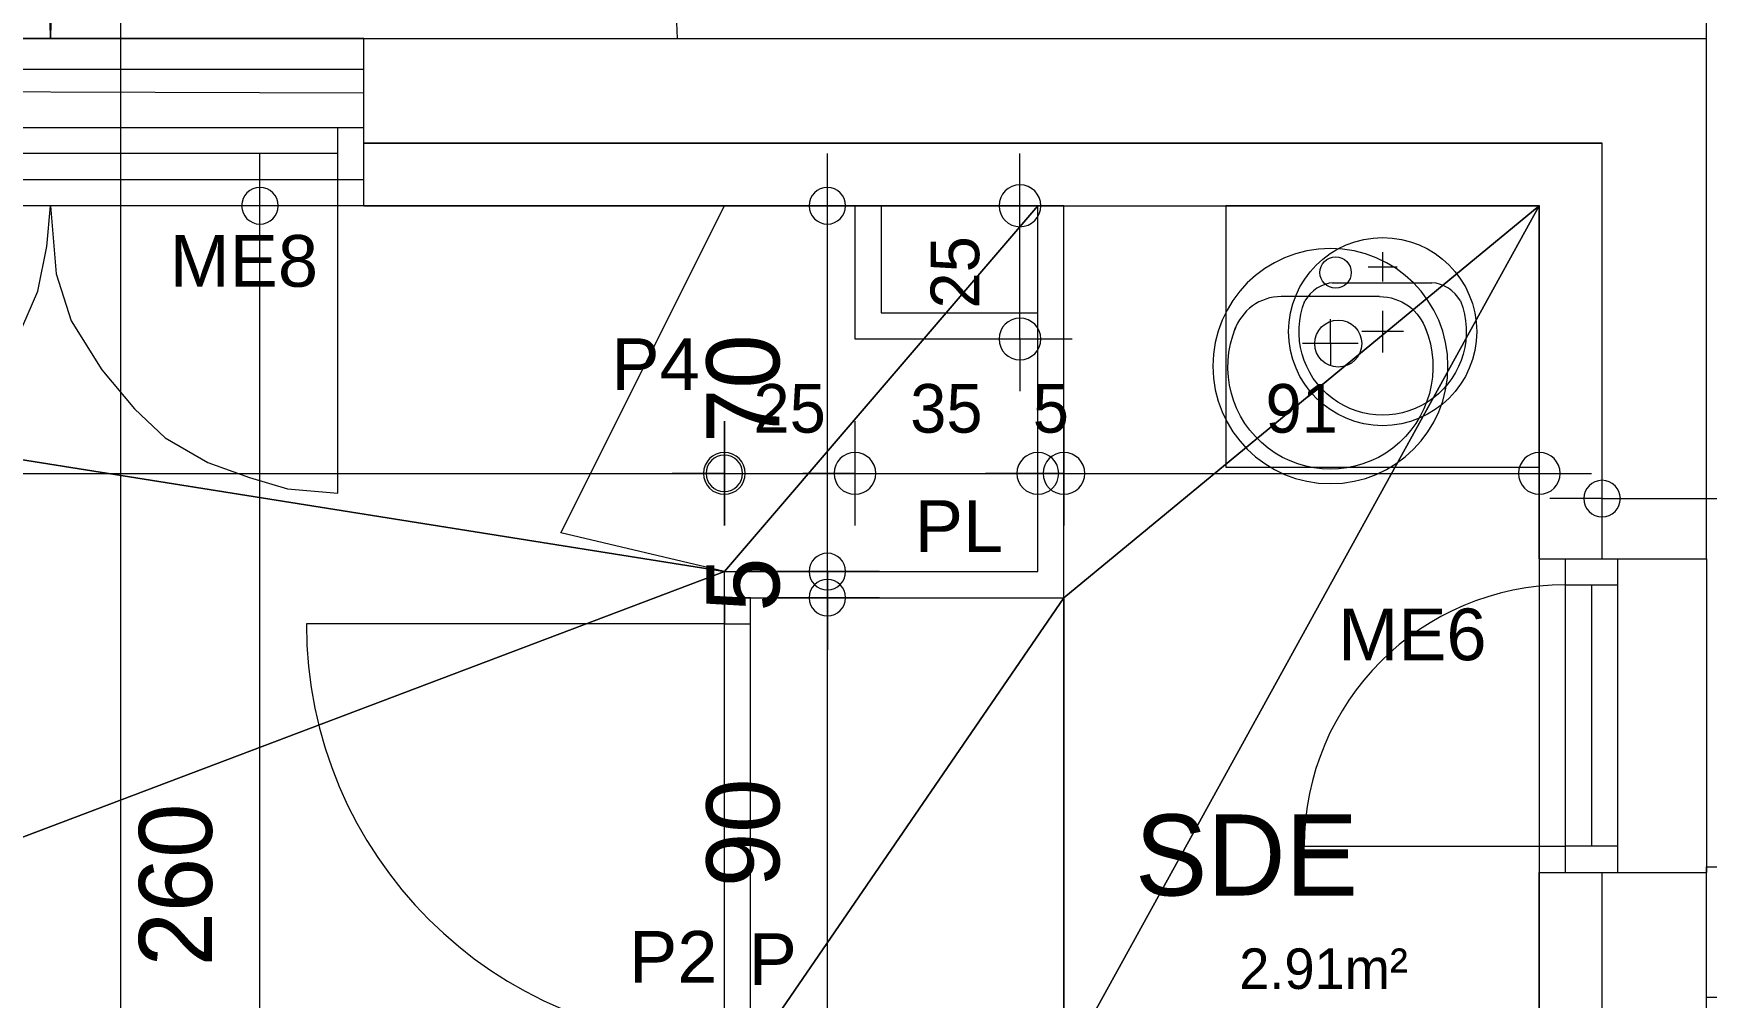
# Model space of a CAD drawing. Header units: metres. Extents: x 1.8 to 61.8, y -53.3 to -11.3.
# Drawn here: x 34.122 to 37.324, y -16.635 to -14.79 of the extents above; entities that cross this region are included whole.
import ezdxf
from ezdxf.enums import TextEntityAlignment as Align
from ezdxf.lldxf.tags import DXFTag

# ---------------------------------------------------------------- set-up
doc = ezdxf.new("R2010")
doc.units = ezdxf.units.M
doc.header["$MEASUREMENT"] = 0
for name, color, linetype in [('Calque commun', 7, 'Continuous'), ('Calque2', 7, 'Continuous'), ('Calque4', 7, 'Continuous'), ('Calque90', 7, 'Continuous'), ('Cotations', 7, 'Continuous'), ('Textes', 7, 'Continuous')]:
    doc.layers.add(name, color=color, linetype=linetype)
doc.styles.add('Arial14', font='arial.ttf', dxfattribs={"height": 0.098961})
doc.styles.add('Century Gothic12', font='GOTHIC.TTF', dxfattribs={"height": 0.077575})
doc.styles.add('Century Gothic18', font='GOTHIC.TTF', dxfattribs={"height": 0.139636})
doc.styles.add('Century Gothic21', font='GOTHIC.TTF', dxfattribs={"height": 0.155151})
doc.styles.add('Century Gothic23', font='GOTHIC.TTF', dxfattribs={"height": 0.09309})
tags = doc.linetypes.add('DASHDOT2', pattern=[0.5, 0.25, -0.125, 0, -0.125]).pattern_tags.tags
tags[10:11] = [DXFTag(74, 4), DXFTag(75, 0), DXFTag(340, '0'), DXFTag(46, 1.0), DXFTag(50, 0.0), DXFTag(44, 0.0), DXFTag(45, 0.0)]
tags[8:9] = [DXFTag(74, 4), DXFTag(75, 0), DXFTag(340, '0'), DXFTag(46, 1.0), DXFTag(50, 0.0), DXFTag(44, 0.0), DXFTag(45, 0.0)]
tags[6:7] = [DXFTag(74, 4), DXFTag(75, 0), DXFTag(340, '0'), DXFTag(46, 1.0), DXFTag(50, 0.0), DXFTag(44, 0.0), DXFTag(45, 0.0)]
tags[4:5] = [DXFTag(74, 4), DXFTag(75, 0), DXFTag(340, '0'), DXFTag(46, 1.0), DXFTag(50, 0.0), DXFTag(44, 0.0), DXFTag(45, 0.0)]
tags = doc.linetypes.add('HIDDEN2', pattern=[0.1875, 0.125, -0.0625]).pattern_tags.tags
tags[6:7] = [DXFTag(74, 4), DXFTag(75, 0), DXFTag(340, '0'), DXFTag(46, 1.0), DXFTag(50, 0.0), DXFTag(44, 0.0), DXFTag(45, 0.0)]
tags[4:5] = [DXFTag(74, 4), DXFTag(75, 0), DXFTag(340, '0'), DXFTag(46, 1.0), DXFTag(50, 0.0), DXFTag(44, 0.0), DXFTag(45, 0.0)]

# ---------------------------------------------------------------- blocks, each defined once
blk = doc.blocks.new('Block51980')
at = {"layer": 'Calque commun', "color": 7, "linetype": 'Continuous', "lineweight": 18}
for p, q in [((37.3243, -15.7956), (37.3243, -14.7998)), ((37.3243, -18.6973), (37.3243, -16.3956))]:
    blk.add_line(p, q, dxfattribs=at)
at = {"layer": 'Calque commun', "color": 7, "linetype": 'Continuous', "lineweight": 9}
for p, q in [((37.1243, -15.7956), (37.1243, -14.9998)), ((37.0042, -15.7956), (37.0042, -15.1198)), ((37.0042, -18.6973), (37.0042, -16.3956)), ((37.1243, -18.6973), (37.1243, -16.3956))]:
    blk.add_line(p, q, dxfattribs=at)
blk = doc.blocks.new('Block51981')
at = {"layer": 'Calque commun', "color": 7, "linetype": 'Continuous', "lineweight": 18}
blk.add_line((34.7543, -14.7998), (37.3243, -14.7998), dxfattribs=at)
at = {"layer": 'Calque commun', "color": 7, "linetype": 'Continuous', "lineweight": 9}
for p, q in [((34.7543, -14.9998), (37.1243, -14.9998)), ((34.7543, -15.1198), (37.0042, -15.1198))]:
    blk.add_line(p, q, dxfattribs=at)
blk = doc.blocks.new('@PRES_1_$$_1-4')
at = {"layer": 'Calque commun', "color": 5, "linetype": 'Continuous', "lineweight": 9}
for p, q in [((0, 0.32), (1.2, 0.32)), ((1.2, 0.15), (0, 0.15)), ((0.05, 0.05), (0.05, 0.15)), ((1.15, 0.15), (1.15, 0.05)), ((0.05, 0.1), (1.15, 0.1)), ((1.2, 0.05), (0, 0.05)), ((0, 0), (1.2, 0))]:
    blk.add_line(p, q, dxfattribs=at)
blk = doc.blocks.new('@PRES_1_$$_1-5')
at = {"layer": 'Calque commun', "color": 7, "linetype": 'Continuous', "lineweight": 9}
blk.add_line((0, 0), (0, 0.32), dxfattribs=at)
blk = doc.blocks.new('@PRES_1_$$_1-6')
at = {"layer": 'Calque commun', "color": 7, "linetype": 'Continuous', "lineweight": 9}
blk.add_line((0, 0), (0, 0.32), dxfattribs=at)
blk = doc.blocks.new('INTER_2D_COMB2')
at = {"layer": 'Calque4', "color": 0, "linetype": 'ByBlock', "lineweight": -2}
for name in ['@PRES_1_$$_1-4', '@PRES_1_$$_1-5']:
    blk.add_blockref(name, (0, 0), dxfattribs=at)
at = {"layer": 'Calque4', "color": 0, "linetype": 'ByBlock', "lineweight": -2, "extrusion": (0, 0, -1), "xscale": -1, "yscale": -1, "zscale": -1, "rotation": -180}
blk.add_blockref('@PRES_1_$$_1-6', (-1.2, 0), dxfattribs=at)
blk = doc.blocks.new('PLACED_COMB2')
at = {"layer": 'Calque4', "color": 0, "linetype": 'ByBlock', "lineweight": -2}
blk.add_blockref('INTER_2D_COMB2', (0, 0), dxfattribs=at)
blk = doc.blocks.new('@PRES_1_$$_1-7')
at = {"layer": 'Calque commun', "color": 5, "linetype": 'Continuous', "lineweight": 9}
for p, q in [((0, 0.32), (0.6, 0.32)), ((0.6, 0.15), (0, 0.15)), ((0.05, 0.05), (0.05, 0.15)), ((0.55, 0.15), (0.55, 0.05)), ((0.05, 0.1), (0.55, 0.1)), ((0.6, 0.05), (0, 0.05)), ((0, 0), (0.6, 0))]:
    blk.add_line(p, q, dxfattribs=at)
blk = doc.blocks.new('@PRES_1_$$_1-8')
at = {"layer": 'Calque commun', "color": 0, "linetype": 'ByBlock', "lineweight": -2}
blk.add_line((0, 0), (0, 0.32), dxfattribs=at)
blk = doc.blocks.new('@PRES_1_$$_1-9')
at = {"layer": 'Calque commun', "color": 0, "linetype": 'ByBlock', "lineweight": -2}
blk.add_line((0, 0), (0, 0.32), dxfattribs=at)
blk = doc.blocks.new('INTER_2D_COMB3')
at = {"layer": 'Calque4', "color": 0, "linetype": 'ByBlock', "lineweight": -2}
blk.add_blockref('@PRES_1_$$_1-7', (0, 0), dxfattribs=at)
at = {"layer": 'Calque4', "color": 7, "linetype": 'Continuous', "lineweight": 9}
blk.add_blockref('@PRES_1_$$_1-8', (0, 0), dxfattribs=at)
at = {"layer": 'Calque4', "color": 7, "linetype": 'Continuous', "lineweight": 9, "extrusion": (0, 0, -1), "xscale": -1, "yscale": -1, "zscale": -1, "rotation": -180}
blk.add_blockref('@PRES_1_$$_1-9', (-0.6, 0), dxfattribs=at)
blk = doc.blocks.new('PLACED_COMB3')
at = {"layer": 'Calque4', "color": 0, "linetype": 'ByBlock', "lineweight": -2}
blk.add_blockref('INTER_2D_COMB3', (0, 0), dxfattribs=at)
blk = doc.blocks.new('new195')
at = {"layer": 'Calque commun', "color": 5, "linetype": 'Continuous', "lineweight": 9}
blk.add_arc((0, 0), 0.5, 0, 359.9994, dxfattribs=at)
blk = doc.blocks.new('new196')
at = {"layer": 'Calque commun', "color": 5, "linetype": 'Continuous', "lineweight": 9}
blk.add_arc((0, 0), 0.5, 0, 359.9994, dxfattribs=at)
blk = doc.blocks.new('DimLine54068')
at = {"layer": 'Calque commun', "color": 5, "linetype": 'Continuous', "lineweight": 9}
for p, q in [((37.1243, -15.7803), (37.1243, -15.5803)), ((40.1043, -15.7803), (40.1043, -15.5803)), ((37.1243, -15.6803), (37.0243, -15.6803)), ((37.1243, -15.6803), (40.1043, -15.6803)), ((40.1043, -15.6803), (40.2043, -15.6803))]:
    blk.add_line(p, q, dxfattribs=at)
at = {"layer": 'Calque commun', "color": 5, "linetype": 'Continuous', "lineweight": 9, "xscale": 0.07000000029802322, "yscale": 0.07000000029802322, "zscale": 0.07000000029802322}
for name, p in [('new195', (37.1243, -15.6803)), ('new196', (40.1043, -15.6803))]:
    blk.add_blockref(name, p, dxfattribs=at)
at = {"layer": 'Calque commun', "color": 5, "linetype": 'Continuous', "lineweight": 9, "style": 'Century Gothic18'}
blk.add_text('298', height=0.13964, dxfattribs=at).set_placement((38.6143, -15.6303), align=Align.BOTTOM_CENTER)
blk = doc.blocks.new('@PRES_1_$$_1-52')
at = {"layer": 'Calque commun', "color": 5, "linetype": 'Continuous', "lineweight": 9}
blk.add_line((0.05, 0.05), (0.05, 0.85), dxfattribs=at)
at = {"layer": 'Calque commun', "color": 5, "linetype": 'Continuous', "lineweight": 9, "extrusion": (0, 0, -1)}
blk.add_arc((-0.05, 0.05), 0.8, 90, 180, dxfattribs=at)
at = {"layer": 'Calque commun', "color": 5, "linetype": 'Continuous', "lineweight": 9}
mesh = blk.add_polyface(dxfattribs=at)
corners = [(0, 0), (0, 0.05), (0.05, 0.05), (0.05, 0)]
mesh.append_faces([[corners[k] for k in face] for face in [(0, 1, 2, 3)]], dxfattribs={"color": 5})
mesh = blk.add_polyface(dxfattribs=at)
corners = [(0.85, 0), (0.85, 0.05), (0.9, 0.05), (0.9, 0)]
mesh.append_faces([[corners[k] for k in face] for face in [(0, 1, 2, 3)]], dxfattribs={"color": 5})
blk = doc.blocks.new('@PRES_1_$$_1-53')
at = {"layer": 'Calque commun', "color": 0, "linetype": 'ByBlock', "lineweight": -2}
blk.add_line((0, 0), (0, 0.05), dxfattribs=at)
blk = doc.blocks.new('@PRES_1_$$_1-54')
at = {"layer": 'Calque commun', "color": 0, "linetype": 'ByBlock', "lineweight": -2}
blk.add_line((0, 0), (0, 0.05), dxfattribs=at)
blk = doc.blocks.new('INTER_2D_COMB18')
at = {"layer": 'Calque commun', "color": 0, "linetype": 'ByBlock', "lineweight": -2}
blk.add_blockref('@PRES_1_$$_1-52', (0, 0), dxfattribs=at)
at = {"layer": 'Calque commun', "color": 15, "linetype": 'Continuous', "lineweight": 18}
blk.add_blockref('@PRES_1_$$_1-53', (0, 0), dxfattribs=at)
at = {"layer": 'Calque commun', "color": 15, "linetype": 'Continuous', "lineweight": 18, "extrusion": (0, 0, -1), "xscale": -1, "yscale": -1, "zscale": -1, "rotation": -180}
blk.add_blockref('@PRES_1_$$_1-54', (-0.9, 0), dxfattribs=at)
blk = doc.blocks.new('PLACED_COMB18')
at = {"layer": 'Calque commun', "color": 0, "linetype": 'ByBlock', "lineweight": -2}
blk.add_blockref('INTER_2D_COMB18', (0, 0), dxfattribs=at)
blk = doc.blocks.new('xmodule1pdniv1-43')
at = {"layer": 'Calque commun', "color": 5, "linetype": 'Continuous', "lineweight": 9}
blk.add_arc((0, 0), 0.5, 0, 359.9994, dxfattribs=at)
blk = doc.blocks.new('xmodule1pdniv1-44')
at = {"layer": 'Calque commun', "color": 5, "linetype": 'Continuous', "lineweight": 9}
blk.add_arc((0, 0), 0.5, 0, 359.9994, dxfattribs=at)
blk = doc.blocks.new('DimLine53774-2')
at = {"layer": 'Calque commun', "color": 5, "linetype": 'Continuous', "lineweight": 9}
for p, q in [((34.5347, -15.9912), (34.5347, -15.8912)), ((34.6347, -15.9912), (34.4347, -15.9912)), ((34.5347, -18.5913), (34.5347, -15.9912)), ((34.6347, -18.5913), (34.4347, -18.5913)), ((34.5347, -18.5913), (34.5347, -18.6913))]:
    blk.add_line(p, q, dxfattribs=at)
at = {"layer": 'Calque commun', "color": 5, "linetype": 'Continuous', "lineweight": 9, "xscale": 0.07000000029802322, "yscale": 0.07000000029802322, "zscale": 0.07000000029802322, "rotation": 90}
for name, p in [('xmodule1pdniv1-44', (34.5347, -15.9912)), ('xmodule1pdniv1-43', (34.5347, -18.5913))]:
    blk.add_blockref(name, p, dxfattribs=at)
at = {"layer": 'Calque commun', "color": 5, "linetype": 'Continuous', "lineweight": 9, "style": 'Century Gothic18'}
blk.add_text('260', height=0.13964, rotation=90, dxfattribs=at).set_placement((34.4847, -17.2912), align=Align.BOTTOM_CENTER)
blk = doc.blocks.new('xmodule1pdniv1-59')
at = {"layer": 'Calque commun', "color": 5, "linetype": 'Continuous', "lineweight": 9}
blk.add_arc((0, 0), 0.5, 0, 359.9994, dxfattribs=at)
blk = doc.blocks.new('xmodule1pdniv1-60')
at = {"layer": 'Calque commun', "color": 5, "linetype": 'Continuous', "lineweight": 9}
blk.add_arc((0, 0), 0.5, 0, 359.9994, dxfattribs=at)
blk = doc.blocks.new('DimLine53854-2')
at = {"layer": 'Calque commun', "color": 5, "linetype": 'Continuous', "lineweight": 9}
for p, q in [((35.6209, -16.7413), (35.6209, -16.6413)), ((35.7209, -16.7413), (35.5209, -16.7413)), ((35.6209, -17.6412), (35.6209, -16.7413)), ((35.7209, -17.6412), (35.5209, -17.6412)), ((35.6209, -17.6412), (35.6209, -17.7412))]:
    blk.add_line(p, q, dxfattribs=at)
at = {"layer": 'Calque commun', "color": 5, "linetype": 'Continuous', "lineweight": 9, "xscale": 0.07000000029802322, "yscale": 0.07000000029802322, "zscale": 0.07000000029802322, "rotation": 90}
for name, p in [('xmodule1pdniv1-60', (35.6209, -16.7413)), ('xmodule1pdniv1-59', (35.6209, -17.6412))]:
    blk.add_blockref(name, p, dxfattribs=at)
at = {"layer": 'Calque commun', "color": 5, "linetype": 'Continuous', "lineweight": 9, "style": 'Century Gothic18'}
blk.add_text('90', height=0.13964, rotation=90, dxfattribs=at).set_placement((35.5709, -17.1913), align=Align.BOTTOM_CENTER)
blk = doc.blocks.new('xmodule1pdniv1-61')
at = {"layer": 'Calque commun', "color": 5, "linetype": 'Continuous', "lineweight": 9}
blk.add_arc((0, 0), 0.5, 0, 359.9994, dxfattribs=at)
blk = doc.blocks.new('xmodule1pdniv1-62')
at = {"layer": 'Calque commun', "color": 5, "linetype": 'Continuous', "lineweight": 9}
blk.add_arc((0, 0), 0.5, 0, 359.9994, dxfattribs=at)
blk = doc.blocks.new('DimLine53862-2')
at = {"layer": 'Calque commun', "color": 5, "linetype": 'Continuous', "lineweight": 9}
for p, q in [((35.6209, -16.6913), (35.6209, -16.5913)), ((35.7209, -16.6913), (35.5209, -16.6913)), ((35.6209, -16.7413), (35.6209, -16.6913)), ((35.7209, -16.7413), (35.5209, -16.7413)), ((35.6209, -16.7413), (35.6209, -16.8413))]:
    blk.add_line(p, q, dxfattribs=at)
at = {"layer": 'Calque commun', "color": 5, "linetype": 'Continuous', "lineweight": 9, "xscale": 0.07000000029802322, "yscale": 0.07000000029802322, "zscale": 0.07000000029802322, "rotation": 90}
for name, p in [('xmodule1pdniv1-62', (35.6209, -16.6913)), ('xmodule1pdniv1-61', (35.6209, -16.7413))]:
    blk.add_blockref(name, p, dxfattribs=at)
at = {"layer": 'Calque commun', "color": 5, "linetype": 'Continuous', "lineweight": 9, "style": 'Century Gothic18'}
blk.add_text('5', height=0.1396, rotation=90, dxfattribs=at).set_placement((35.5709, -16.7163), align=Align.BOTTOM_CENTER)
blk = doc.blocks.new('xmodule1pdniv1-63')
at = {"layer": 'Calque commun', "color": 5, "linetype": 'Continuous', "lineweight": 9}
blk.add_arc((0, 0), 0.5, 0, 359.9994, dxfattribs=at)
blk = doc.blocks.new('xmodule1pdniv1-64')
at = {"layer": 'Calque commun', "color": 5, "linetype": 'Continuous', "lineweight": 9}
blk.add_arc((0, 0), 0.5, 0, 359.9994, dxfattribs=at)
blk = doc.blocks.new('DimLine53870-2')
at = {"layer": 'Calque commun', "color": 5, "linetype": 'Continuous', "lineweight": 9}
for p, q in [((35.6209, -15.9912), (35.6209, -15.8912)), ((35.7209, -15.9912), (35.5209, -15.9912)), ((35.6209, -16.6913), (35.6209, -15.9912)), ((35.7209, -16.6913), (35.5209, -16.6913)), ((35.6209, -16.6913), (35.6209, -16.7913))]:
    blk.add_line(p, q, dxfattribs=at)
at = {"layer": 'Calque commun', "color": 5, "linetype": 'Continuous', "lineweight": 9, "xscale": 0.07000000029802322, "yscale": 0.07000000029802322, "zscale": 0.07000000029802322, "rotation": 90}
for name, p in [('xmodule1pdniv1-64', (35.6209, -15.9912)), ('xmodule1pdniv1-63', (35.6209, -16.6913))]:
    blk.add_blockref(name, p, dxfattribs=at)
at = {"layer": 'Calque commun', "color": 5, "linetype": 'Continuous', "lineweight": 9, "style": 'Century Gothic18'}
blk.add_text('70', height=0.13964, rotation=90, dxfattribs=at).set_placement((35.5709, -16.3412), align=Align.BOTTOM_CENTER)
blk = doc.blocks.new('xmodule1pdniv1-80')
at = {"layer": 'Calque commun', "color": 5, "linetype": 'Continuous', "lineweight": 9}
blk.add_arc((0, 0), 0.5, 0, 359.9994, dxfattribs=at)
blk = doc.blocks.new('DimLine53934-2')
at = {"layer": 'Calque commun', "color": 5, "linetype": 'Continuous', "lineweight": 9}
for p, q in [((35.4237, -16.4034), (35.4237, -16.6034)), ((31.0238, -16.5034), (35.4237, -16.5034)), ((35.4237, -16.5034), (35.5237, -16.5034))]:
    blk.add_line(p, q, dxfattribs=at)
at = {"layer": 'Calque commun', "color": 5, "linetype": 'Continuous', "lineweight": 9, "xscale": 0.07000000029802322, "yscale": 0.07000000029802322, "zscale": 0.07000000029802322}
blk.add_blockref('xmodule1pdniv1-80', (35.4237, -16.5034), dxfattribs=at)
blk = doc.blocks.new('xmodule1pdniv1-81')
at = {"layer": 'Calque commun', "color": 5, "linetype": 'Continuous', "lineweight": 9}
blk.add_arc((0, 0), 0.5, 0, 359.9994, dxfattribs=at)
blk = doc.blocks.new('xmodule1pdniv1-82')
at = {"layer": 'Calque commun', "color": 5, "linetype": 'Continuous', "lineweight": 9}
blk.add_arc((0, 0), 0.5, 0, 359.9994, dxfattribs=at)
blk = doc.blocks.new('DimLine53950-2')
at = {"layer": 'Calque commun', "color": 5, "linetype": 'Continuous', "lineweight": 9}
for p, q in [((36.0237, -16.6034), (36.0237, -16.4034)), ((36.0737, -16.4034), (36.0737, -16.6034)), ((36.0237, -16.5034), (35.9237, -16.5034)), ((36.0237, -16.5034), (36.0737, -16.5034)), ((36.0737, -16.5034), (36.1737, -16.5034))]:
    blk.add_line(p, q, dxfattribs=at)
at = {"layer": 'Calque commun', "color": 5, "linetype": 'Continuous', "lineweight": 9, "xscale": 0.07999999821186066, "yscale": 0.07999999821186066, "zscale": 0.07999999821186066}
for name, p in [('xmodule1pdniv1-81', (36.0237, -16.5034)), ('xmodule1pdniv1-82', (36.0737, -16.5034))]:
    blk.add_blockref(name, p, dxfattribs=at)
at = {"layer": 'Calque commun', "color": 5, "linetype": 'Continuous', "lineweight": 9, "style": 'Century Gothic23'}
blk.add_text('5', height=0.0931, dxfattribs=at).set_placement((36.0487, -16.4534), align=Align.BOTTOM_CENTER)
blk = doc.blocks.new('xmodule1pdniv1-83')
at = {"layer": 'Calque commun', "color": 5, "linetype": 'Continuous', "lineweight": 9}
blk.add_arc((0, 0), 0.5, 0, 359.9994, dxfattribs=at)
blk = doc.blocks.new('xmodule1pdniv1-84')
at = {"layer": 'Calque commun', "color": 5, "linetype": 'Continuous', "lineweight": 9}
blk.add_arc((0, 0), 0.5, 0, 359.9994, dxfattribs=at)
blk = doc.blocks.new('DimLine53958-2')
at = {"layer": 'Calque commun', "color": 5, "linetype": 'Continuous', "lineweight": 9}
for p, q in [((36.0737, -16.4034), (36.0737, -16.6034)), ((36.9837, -16.4034), (36.9837, -16.6034)), ((36.0737, -16.5034), (35.9737, -16.5034)), ((36.0737, -16.5034), (36.9837, -16.5034)), ((36.9837, -16.5034), (37.0837, -16.5034))]:
    blk.add_line(p, q, dxfattribs=at)
at = {"layer": 'Calque commun', "color": 5, "linetype": 'Continuous', "lineweight": 9, "xscale": 0.07999999821186066, "yscale": 0.07999999821186066, "zscale": 0.07999999821186066}
for name, p in [('xmodule1pdniv1-83', (36.0737, -16.5034)), ('xmodule1pdniv1-84', (36.9837, -16.5034))]:
    blk.add_blockref(name, p, dxfattribs=at)
at = {"layer": 'Calque commun', "color": 5, "linetype": 'Continuous', "lineweight": 9, "style": 'Century Gothic23'}
blk.add_text('91', height=0.09309, dxfattribs=at).set_placement((36.5287, -16.4534), align=Align.BOTTOM_CENTER)
blk = doc.blocks.new('vasque1')
at = {"layer": 'Calque2', "color": 6, "linetype": 'Continuous', "lineweight": 9}
for p, q in [((-0.094, -0.092), (0.094, -0.092)), ((0, -0.182), (0, -0.135)), ((-0.0533, -0.182), (0.0533, -0.182)), ((0, -0.182), (0, -0.224))]:
    blk.add_line(p, q, dxfattribs=at)
at = {"layer": 'Calque2', "color": 6, "linetype": 'Continuous', "lineweight": 9, "flags": 128}
for points in [[(0, -0.45, -1), (0, 0)], [(0, 0, -1), (0, -0.45)], [(0.02, -0.046, 1), (-0.04, -0.046, 1), (0.02, -0.046)], [(-0.094, -0.092, 0.324927), (-0.1834, -0.157)], [(0.094, -0.092, -0.324927), (0.1834, -0.157)], [(-0.1814, -0.1514, 1.494518), (0.1814, -0.1514)], [(0.03, -0.182, 1), (-0.06, -0.182, 1), (0.03, -0.182)]]:
    blk.add_lwpolyline(points, format="xyb", dxfattribs=at)
blk = doc.blocks.new('vasqu450')
at = {"layer": 'Calque commun', "color": 6, "linetype": 'Continuous', "lineweight": 9}
blk.add_line((0.1207, 0.1168), (-0.1173, 0.117), dxfattribs=at)
for radius, start, end in [(0.225, 360, 359.9994), (0.2, 158.4, 21.6)]:
    blk.add_arc((0, 0), radius, start, end, dxfattribs=at)
at = {"layer": 'Calque commun', "color": 6, "linetype": 'Continuous', "lineweight": 9, "extrusion": (0, 0, -1)}
for centre, start, end in [((0.112, 0.0327), 28.9734, 86.4066), ((-0.112, 0.0327), 93.5934, 151.0266)]:
    blk.add_arc(centre, 0.0845, start, end, dxfattribs=at)
at = {"layer": 'Calque90', "color": 6, "linetype": 'Continuous', "lineweight": 9}
for p, q in [((0, 0.19), (0, 0.12)), ((0.035, 0.155), (-0.035, 0.155)), ((0, 0.05), (0, -0.05)), ((-0.05, 0), (0.05, 0))]:
    blk.add_line(p, q, dxfattribs=at)
blk = doc.blocks.new('meuble vasque 60x50')
at = {"layer": 'Calque commun', "color": 0, "linetype": 'ByBlock', "lineweight": -2, "xscale": 0.800000011920929, "yscale": 0.800000011920929, "zscale": 0.800000011920929}
blk.add_blockref('vasqu450', (0.2994, -0.241), dxfattribs=at)
at = {"layer": 'Calque commun', "color": 0, "linetype": 'ByBlock', "lineweight": -2}
blk.add_blockref('vasque1', (0.3994, -0.0819), dxfattribs=at)
at = {"layer": 'Calque commun', "color": 6, "linetype": 'Continuous', "lineweight": 9}
mesh = blk.add_polyface(dxfattribs=at)
corners = [(-0.0006, -0.0002), (0.5994, -0.0002), (0.5994, -0.5002), (-0.0006, -0.5002)]
mesh.append_faces([[corners[k] for k in face] for face in [(0, 1, 2, 3)]], dxfattribs={"color": 6})
blk = doc.blocks.new('xmodule1pdniv1-115')
at = {"layer": 'Calque commun', "color": 5, "linetype": 'Continuous', "lineweight": 9}
blk.add_arc((0, 0), 0.5, 0, 359.9994, dxfattribs=at)
blk = doc.blocks.new('xmodule1pdniv1-116')
at = {"layer": 'Calque commun', "color": 5, "linetype": 'Continuous', "lineweight": 9}
blk.add_arc((0, 0), 0.5, 0, 359.9994, dxfattribs=at)
blk = doc.blocks.new('DimLine60890')
at = {"layer": 'Calque commun', "color": 5, "linetype": 'Continuous', "lineweight": 9}
for p, q in [((35.4237, -16.6034), (35.4237, -16.4034)), ((35.6737, -16.4034), (35.6737, -16.6034)), ((35.4237, -16.5034), (35.3237, -16.5034)), ((35.4237, -16.5034), (35.6737, -16.5034)), ((35.6737, -16.5034), (35.7737, -16.5034))]:
    blk.add_line(p, q, dxfattribs=at)
at = {"layer": 'Calque commun', "color": 5, "linetype": 'Continuous', "lineweight": 9, "xscale": 0.07999999821186066, "yscale": 0.07999999821186066, "zscale": 0.07999999821186066}
for name, p in [('xmodule1pdniv1-115', (35.4237, -16.5034)), ('xmodule1pdniv1-116', (35.6737, -16.5034))]:
    blk.add_blockref(name, p, dxfattribs=at)
at = {"layer": 'Calque commun', "color": 5, "linetype": 'Continuous', "lineweight": 9, "style": 'Century Gothic23'}
blk.add_text('25', height=0.09309, dxfattribs=at).set_placement((35.5487, -16.4534), align=Align.BOTTOM_CENTER)
blk = doc.blocks.new('xmodule1pdniv1-117')
at = {"layer": 'Calque commun', "color": 5, "linetype": 'Continuous', "lineweight": 9}
blk.add_arc((0, 0), 0.5, 0, 359.9994, dxfattribs=at)
blk = doc.blocks.new('xmodule1pdniv1-118')
at = {"layer": 'Calque commun', "color": 5, "linetype": 'Continuous', "lineweight": 9}
blk.add_arc((0, 0), 0.5, 0, 359.9994, dxfattribs=at)
blk = doc.blocks.new('DimLine60898-2')
at = {"layer": 'Calque commun', "color": 5, "linetype": 'Continuous', "lineweight": 9}
for p, q in [((35.6737, -16.4034), (35.6737, -16.6034)), ((36.0237, -16.6034), (36.0237, -16.4034)), ((35.6737, -16.5034), (35.5737, -16.5034)), ((35.6737, -16.5034), (36.0237, -16.5034)), ((36.0237, -16.5034), (36.1237, -16.5034))]:
    blk.add_line(p, q, dxfattribs=at)
at = {"layer": 'Calque commun', "color": 5, "linetype": 'Continuous', "lineweight": 9, "xscale": 0.07999999821186066, "yscale": 0.07999999821186066, "zscale": 0.07999999821186066}
for name, p in [('xmodule1pdniv1-117', (35.6737, -16.5034)), ('xmodule1pdniv1-118', (36.0237, -16.5034))]:
    blk.add_blockref(name, p, dxfattribs=at)
at = {"layer": 'Calque commun', "color": 5, "linetype": 'Continuous', "lineweight": 9, "style": 'Century Gothic23'}
blk.add_text('35', height=0.09309, dxfattribs=at).set_placement((35.8487, -16.4534), align=Align.BOTTOM_CENTER)
blk = doc.blocks.new('xmodule1pdniv1-119')
at = {"layer": 'Calque commun', "color": 5, "linetype": 'Continuous', "lineweight": 9}
blk.add_arc((0, 0), 0.5, 0, 359.9994, dxfattribs=at)
blk = doc.blocks.new('xmodule1pdniv1-120')
at = {"layer": 'Calque commun', "color": 5, "linetype": 'Continuous', "lineweight": 9}
blk.add_arc((0, 0), 0.5, 0, 359.9994, dxfattribs=at)
blk = doc.blocks.new('DimLine60906-3')
at = {"layer": 'Calque commun', "color": 5, "linetype": 'Continuous', "lineweight": 9}
for p, q in [((35.9895, -15.9912), (35.9895, -15.8912)), ((35.8895, -15.9912), (36.0895, -15.9912)), ((35.9895, -16.2462), (35.9895, -15.9912)), ((35.8895, -16.2462), (36.0895, -16.2462)), ((35.9895, -16.2462), (35.9895, -16.3462))]:
    blk.add_line(p, q, dxfattribs=at)
at = {"layer": 'Calque commun', "color": 5, "linetype": 'Continuous', "lineweight": 9, "xscale": 0.07999999821186066, "yscale": 0.07999999821186066, "zscale": 0.07999999821186066, "rotation": 90}
for name, p in [('xmodule1pdniv1-120', (35.9895, -15.9912)), ('xmodule1pdniv1-119', (35.9895, -16.2462))]:
    blk.add_blockref(name, p, dxfattribs=at)
at = {"layer": 'Calque commun', "color": 5, "linetype": 'Continuous', "lineweight": 9, "style": 'Century Gothic23'}
blk.add_text('25', height=0.09309, rotation=90, dxfattribs=at).set_placement((35.9395, -16.1187), align=Align.BOTTOM_CENTER)
blk = doc.blocks.new('xmodule1pdniv1-127')
at = {"layer": 'Calque commun', "color": 7, "linetype": 'Continuous', "lineweight": 9}
for p, q in [((35.1106, -16.6171), (35.4237, -15.9912)), ((35.4237, -16.6913), (35.1106, -16.6171))]:
    blk.add_line(p, q, dxfattribs=at)
at = {"layer": 'Calque commun', "color": 15, "linetype": 'Continuous', "lineweight": 18}
for p, q in [((35.6737, -15.9912), (35.6737, -16.2462)), ((35.7237, -15.9912), (35.6737, -15.9912)), ((35.7237, -15.9912), (35.7237, -16.1962)), ((36.0737, -15.9912), (36.0237, -15.9912)), ((36.0237, -16.1962), (36.0237, -15.9912)), ((36.0737, -16.7413), (36.0737, -15.9912)), ((35.7237, -16.1962), (36.0237, -16.1962)), ((35.6737, -16.2462), (36.0237, -16.2462)), ((36.0237, -16.6913), (36.0237, -16.2462)), ((35.4237, -16.6913), (36.0237, -16.6913)), ((35.4237, -16.7413), (35.4237, -16.6913)), ((35.4237, -16.7413), (36.0737, -16.7413)), ((35.4237, -16.7413), (35.4737, -16.7413)), ((35.4237, -16.7413), (35.4237, -16.7413)), ((35.4737, -16.7413), (35.4737, -16.7413))]:
    blk.add_line(p, q, dxfattribs=at)
at = {"layer": 'Calque commun', "color": 5, "linetype": 'Continuous', "lineweight": 9}
for name in ['DimLine53774-2', 'DimLine53870-2', 'DimLine60906-3', 'DimLine53934-2', 'DimLine60890', 'DimLine60898-2', 'DimLine53950-2', 'DimLine53958-2', 'DimLine53862-2', 'DimLine53854-2']:
    blk.add_blockref(name, (0, 0), dxfattribs=at)
at = {"layer": 'Calque commun', "color": 0, "linetype": 'ByBlock', "lineweight": -2, "extrusion": (0, 0, -1), "xscale": -1, "yscale": -1, "zscale": -1, "rotation": -180}
blk.add_blockref('meuble vasque 60x50', (-36.9832, -15.9911), dxfattribs=at)
at = {"layer": 'Calque commun', "color": 0, "linetype": 'ByBlock', "lineweight": -2, "extrusion": (0, 0, -1), "rotation": -90}
blk.add_blockref('PLACED_COMB18', (-35.4737, -16.7413), dxfattribs=at)
at = {"layer": 'Textes', "color": 5, "linetype": 'ByBlock', "lineweight": -2, "style": 'Arial14'}
for s, p in [('P4', (35.2074, -16.3737)), ('PL', (35.7883, -16.6834)), ('P2', (35.2414, -17.5079))]:
    blk.add_text(s, height=0.09896, dxfattribs=at).set_placement(p, align=Align.BOTTOM_LEFT)
at = {"layer": 'Textes', "color": 5, "linetype": 'ByBlock', "lineweight": -2, "style": 'Century Gothic21'}
blk.add_text('SDE', height=0.15515, dxfattribs=at).set_placement((36.6363, -17.1562), align=Align.TOP_RIGHT)
at = {"layer": 'Textes', "color": 9, "linetype": 'ByBlock', "lineweight": -2, "style": 'Century Gothic12'}
blk.add_text('2.91m²', height=0.07758, dxfattribs=at).set_placement((36.7321, -17.4126), align=Align.TOP_RIGHT)
at = {"layer": 'Calque commun', "color": 9, "linetype": 'Continuous', "lineweight": 9}
mesh = blk.add_polyface(dxfattribs=at)
corners = [(31.3237, -18.2431), (35.4237, -17.6913), (35.4237, -16.6913), (36.0237, -16.6913), (36.0237, -15.9912), (31.0238, -15.9912), (36.0237, -18.5913), (36.0237, -17.6913), (31.3237, -18.5913), (31.0238, -18.2438)]
mesh.append_faces([[corners[k] for k in face] for face in [(5, 2, 4), (6, 1, 8)]], dxfattribs={"vtx0": -1, "vtx1": -1, "color": 9})
mesh.append_faces([[corners[k] for k in face] for face in [(5, 0, 2)]], dxfattribs={"vtx0": -1, "vtx1": -1, "vtx2": -1, "color": 9})
mesh.append_faces([[corners[k] for k in face] for face in [(0, 1, 2)]], dxfattribs={"vtx0": -1, "vtx2": -1, "color": 9})
mesh.append_faces([[corners[k] for k in face] for face in [(0, 8, 1)]], dxfattribs={"vtx1": -1, "vtx2": -1, "color": 9})
mesh.append_faces([[corners[k] for k in face] for face in [(2, 3, 4), (6, 7, 1), (5, 9, 0)]], dxfattribs={"vtx2": -1, "color": 9})
mesh = blk.add_polyface(dxfattribs=at)
corners = [(35.4737, -17.6163), (36.0737, -17.6412), (35.4737, -17.6412), (36.0737, -15.9912), (36.9837, -15.9912), (36.0737, -16.7413), (36.9837, -18.5913), (35.4737, -16.7413), (36.0737, -18.5913)]
mesh.append_faces([[corners[k] for k in face] for face in [(0, 1, 2)]], dxfattribs={"vtx0": -1, "color": 9})
mesh.append_faces([[corners[k] for k in face] for face in [(0, 5, 1), (1, 5, 4)]], dxfattribs={"vtx0": -1, "vtx1": -1, "vtx2": -1, "color": 9})
mesh.append_faces([[corners[k] for k in face] for face in [(1, 4, 6)]], dxfattribs={"vtx0": -1, "vtx2": -1, "color": 9})
mesh.append_faces([[corners[k] for k in face] for face in [(3, 4, 5), (8, 1, 6)]], dxfattribs={"vtx1": -1, "color": 9})
mesh.append_faces([[corners[k] for k in face] for face in [(0, 7, 5)]], dxfattribs={"vtx2": -1, "color": 9})

msp = doc.modelspace()

# ---------------------------------------------------------------- linework, layer by layer
at = {"layer": 'Calque commun', "color": 12, "linetype": 'Continuous', "lineweight": 18}
for p, q in [((34.7543, -14.9998), (34.7543, -14.7998)), ((37.1243, -14.9998), (34.7543, -14.9998)), ((37.1243, -15.7956), (37.1243, -14.9998)), ((37.1234, -15.7956), (37.3243, -15.7956)), ((37.1243, -16.3956), (37.3243, -16.3956))]:
    msp.add_line(p, q, dxfattribs=at)
at = {"layer": 'Calque commun', "color": 7, "linetype": 'HIDDEN2', "lineweight": 9}
msp.add_line((36.5542, -16.3456), (37.0542, -16.3456), dxfattribs=at)
at = {"layer": 'Calque commun', "color": 7, "linetype": 'Continuous', "lineweight": 9}
msp.add_polyline3d([(33.6043, -15.0198, 0), (33.6043, -15.6698, 0), (33.7277, -15.6558, 0), (33.8549, -15.609, 0), (33.9932, -15.5088, 0), (34.046, -15.4511, 0), (34.0909, -15.3731, 0), (34.1299, -15.2833, 0), (34.1474, -15.1975, 0), (34.1543, -15.1198, 0), (34.165, -15.2502, 0), (34.1942, -15.3399, 0), (34.2527, -15.4335, 0), (34.3154, -15.5087, 0), (34.3737, -15.5642, 0), (34.4556, -15.611, 0), (34.5355, -15.6402, 0), (34.6077, -15.6617, 0), (34.7043, -15.6698, 0), (34.7043, -15.0198, 0)], dxfattribs=at)
for centre in [(33.5543, -14.7998), (34.7543, -14.7998)]:
    msp.add_arc(centre, 0.6, 0, 180, dxfattribs=at)
at = {"layer": 'Calque commun', "color": 7, "linetype": 'HIDDEN2', "lineweight": 9}
msp.add_arc((37.0542, -16.3456), 0.5, 90, 180, dxfattribs=at)
at = {"layer": 'Cotations', "color": 1, "linetype": 'DASHDOT2', "lineweight": 18, "flags": 128}
msp.add_lwpolyline([(34.2884, -12.0614), (34.2884, -25.7623), (34.2884, -25.7623)], dxfattribs=at)

# ---------------------------------------------------------------- block references
at = {"layer": 'Calque commun', "color": 0, "linetype": 'ByBlock', "lineweight": -2}
for name, p in [('Block51981', (0, 0)), ('Block51980', (0, 0)), ('xmodule1pdniv1-127', (0.0205, 0.8714))]:
    msp.add_blockref(name, p, dxfattribs=at)
at = {"layer": 'Calque commun', "color": 0, "linetype": 'ByBlock', "lineweight": -2, "extrusion": (0, 0, -1)}
msp.add_blockref('PLACED_COMB2', (-34.7543, -15.1198), dxfattribs=at)
at = {"layer": 'Calque commun', "color": 5, "linetype": 'Continuous', "lineweight": 9}
msp.add_blockref('DimLine54068', (0, 0), dxfattribs=at)
at = {"layer": 'Calque commun', "color": 0, "linetype": 'ByBlock', "lineweight": -2, "rotation": -90.00000000000001}
msp.add_blockref('PLACED_COMB3', (37.0042, -15.7956), dxfattribs=at)

# ---------------------------------------------------------------- texts
at = {"layer": 'Textes', "color": 5, "linetype": 'ByBlock', "lineweight": -2, "style": 'Arial14'}
for s, p in [('ME8', (34.3823, -15.3045)), ('ME6', (36.619, -16.0193))]:
    msp.add_text(s, height=0.09896, dxfattribs=at).set_placement(p, align=Align.BOTTOM_LEFT)
msp.add_text('P', height=0.099, dxfattribs=at).set_placement((35.583, -16.641), align=Align.BOTTOM_RIGHT)

# ---------------------------------------------------------------- meshes
at = {"layer": 'Calque commun', "color": 7, "linetype": 'Continuous', "lineweight": 9}
mesh = msp.add_polyface(dxfattribs=at)
corners = [(61.7636, -11.3086), (1.7636, -11.3086), (1.7636, -53.3086), (61.7636, -53.3086)]
mesh.append_faces([[corners[k] for k in face] for face in [(0, 1, 2, 3)]], dxfattribs={"color": 7})
at = {"layer": 'Calque commun', "color": 16, "linetype": 'HIDDEN2', "lineweight": 9}
mesh = msp.add_polyface(dxfattribs=at)
corners = [(30.7243, -14.7998), (37.3243, -14.7998), (37.3243, -14.5498), (30.7243, -14.5498)]
mesh.append_faces([[corners[k] for k in face] for face in [(0, 1, 2, 3)]], dxfattribs={"color": 16})
at = {"layer": 'Calque commun', "color": 7, "linetype": 'Continuous', "lineweight": 9}
mesh = msp.add_polyface(dxfattribs=at)
corners = [(34.7543, -14.8589), (33.5543, -14.8589), (33.5543, -14.8998), (34.7543, -14.9035)]
mesh.append_faces([[corners[k] for k in face] for face in [(0, 1, 2, 3)]], dxfattribs={"color": 7})
at = {"layer": 'Calque commun', "color": 16, "linetype": 'HIDDEN2', "lineweight": 9}
mesh = msp.add_polyface(dxfattribs=at)
corners = [(43.5243, -16.3852), (43.5243, -16.6352), (37.3243, -16.6352), (37.3243, -16.3852)]
mesh.append_faces([[corners[k] for k in face] for face in [(0, 1, 2, 3)]], dxfattribs={"color": 16})

doc.saveas('drawing.dxf')
